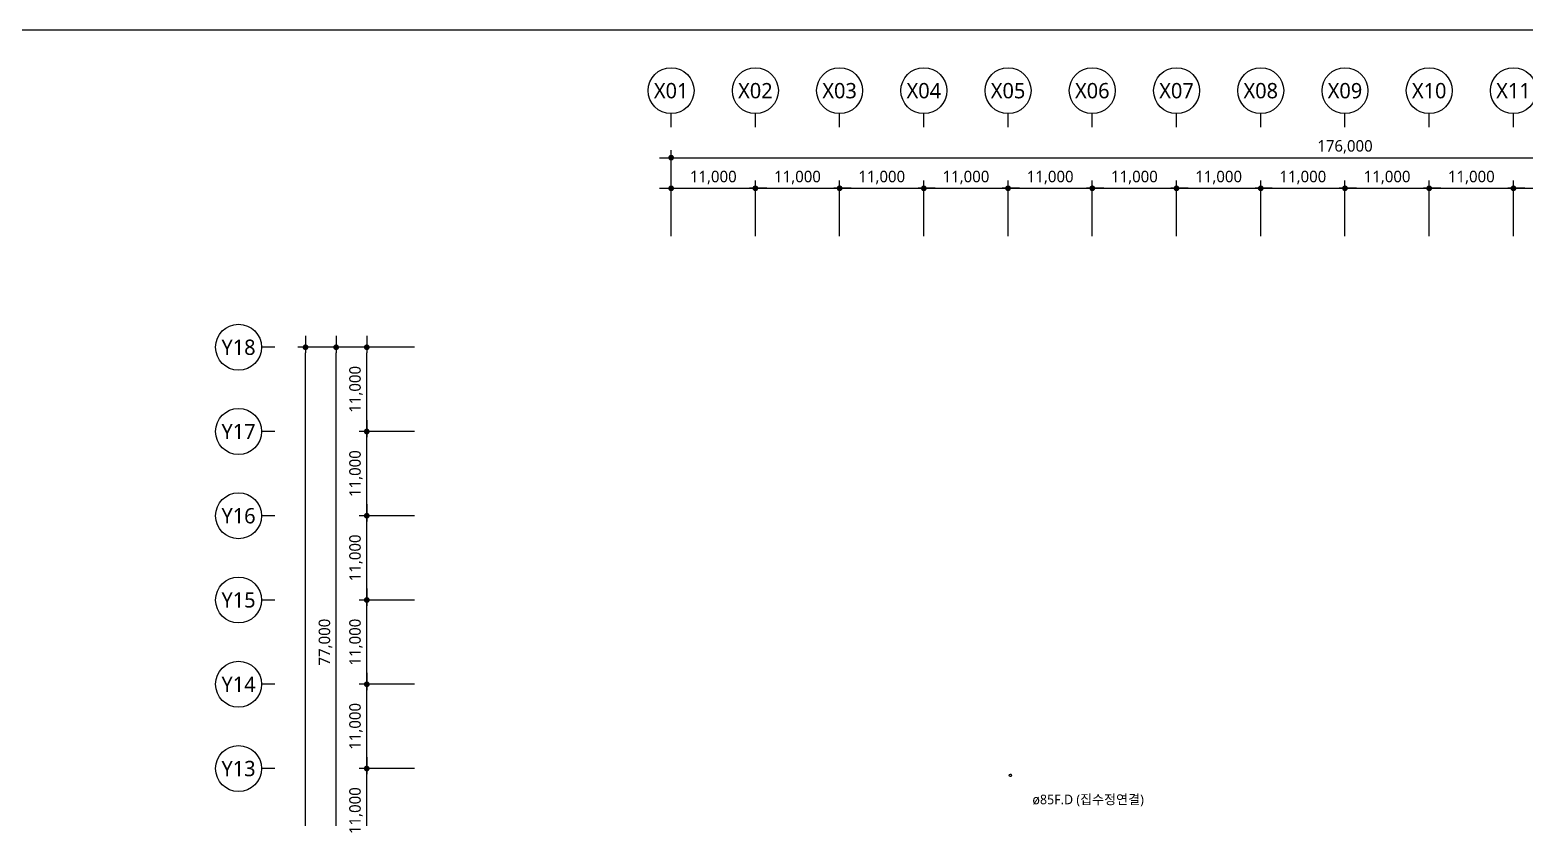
# Model space of a CAD drawing. Header units: millimetres. Extents: x 5104319 to 6731528, y 2502930 to 3039130.
# Drawn here: x 5492192 to 5687460, y 2668129 to 2771030 of the extents above; entities that cross this region are included whole.
import ezdxf
from ezdxf.enums import TextEntityAlignment as Align

# ---------------------------------------------------------------- set-up
doc = ezdxf.new("R2010")
doc.units = ezdxf.units.MM
doc.header["$PDMODE"] = 1
doc.layers.get('Defpoints').update_dxf_attribs({"color": 140})
for name, color, linetype, lineweight in [('A-AXIS-BUBL', 7, 'Continuous', 25), ('A-DIMS', 7, 'Continuous', 25), ('A-MKXS-TEXT1', 3, 'Continuous', 25), ('A-XXXX-TXT2', 3, 'Continuous', 25)]:
    doc.layers.add(name, color=color, linetype=linetype, lineweight=lineweight)
doc.layers.add('D-1', color=6, linetype='Continuous')
doc.layers.add('SYM', color=253, linetype='Continuous')
doc.styles.add('HY울릉도L', font='')
doc.styles.add('맑은고딕', font='malgun.ttf')
doc.styles.get('HY울릉도L').set_extended_font_data('HYwulM')
doc.dimstyles.new('CDIM', dxfattribs={"dimtxt": 3, "dimasz": 1.5, "dimexe": 2, "dimexo": 1, "dimgap": 1, "dimtad": 1, "dimdec": 0, "dimrnd": 0.5, "dimzin": 0, "dimdsep": 32, "dimlunit": 6, "dimtxsty": 'HY울릉도L', "dimblk1": '_CIDOT', "dimblk2": '_CIDOT', "dimsah": 1, "dimcen": 5.5, "dimclrd": 2, "dimclre": 2, "dimclrt": 7, "dimadec": 0, "dimazin": 0, "dimtfac": 1, "dimtdec": 0, "dimtix": 1, "dimtmove": 2, "dimatfit": 1, "dimldrblk": '_CIDOT', "dimfxl": 1, "dimtolj": 1, "dimtzin": 0, "dimlwd": -1, "dimarcsym": 0})

# ---------------------------------------------------------------- blocks, each defined once
blk = doc.blocks.new('_CIDOT')
at = {"color": 0, "linetype": 'ByBlock'}
blk.add_line((2, 0), (-1, 0), dxfattribs=at)
at = {"color": 0, "linetype": 'ByBlock', "const_width": 0.5}
blk.add_lwpolyline([(-0.25, 0, 1), (0.25, 0, 1)], format="xyb", close=True, dxfattribs=at)
blk = doc.blocks.new('*D19')
at = {"layer": 'A-DIMS', "lineweight": -2, "transparency": 16777216}
for p, q in [((93193, 186121), (85943, 186121)), ((93193, 175121), (85943, 175121))]:
    blk.add_line(p, q, dxfattribs=at)
at = {"layer": 'A-DIMS', "transparency": 16777216}
blk.add_line((86943, 175871), (86943, 185371), dxfattribs=at)
at = {"layer": 'Defpoints', "color": 0, "transparency": 16777216}
for p in [(86943, 186121), (93693, 186121), (93693, 175121)]:
    blk.add_point(p, dxfattribs=at)
at = {"layer": 'A-DIMS', "transparency": 16777216, "xscale": 750, "yscale": 750, "zscale": 750}
for p, rotation in [((86943, 186121), 90), ((86943, 175121), 270)]:
    blk.add_blockref('_CIDOT', p, dxfattribs=dict(at, rotation=rotation))
at = {"layer": 'A-DIMS', "color": 3, "transparency": 16777216, "insert": (85538, 180621), "char_height": 1500, "attachment_point": 5, "rotation": 90, "style": '맑은고딕'}
blk.add_mtext('\\A1;11,000', dxfattribs=at)
blk = doc.blocks.new('*D20')
at = {"layer": 'A-DIMS', "lineweight": -2, "transparency": 16777216}
for p, q in [((93193, 197121), (85943, 197121)), ((93193, 186121), (85943, 186121))]:
    blk.add_line(p, q, dxfattribs=at)
at = {"layer": 'A-DIMS', "transparency": 16777216}
blk.add_line((86943, 186871), (86943, 196371), dxfattribs=at)
at = {"layer": 'Defpoints', "color": 0, "transparency": 16777216}
for p in [(86943, 197121), (93693, 197121), (93693, 186121)]:
    blk.add_point(p, dxfattribs=at)
at = {"layer": 'A-DIMS', "transparency": 16777216, "xscale": 750, "yscale": 750, "zscale": 750}
for p, rotation in [((86943, 197121), 90), ((86943, 186121), 270)]:
    blk.add_blockref('_CIDOT', p, dxfattribs=dict(at, rotation=rotation))
at = {"layer": 'A-DIMS', "color": 3, "transparency": 16777216, "insert": (85538, 191621), "char_height": 1500, "attachment_point": 5, "rotation": 90, "style": '맑은고딕'}
blk.add_mtext('\\A1;11,000', dxfattribs=at)
blk = doc.blocks.new('*D21')
at = {"layer": 'A-DIMS', "lineweight": -2, "transparency": 16777216}
for p, q in [((93193, 208121), (85943, 208121)), ((93193, 197121), (85943, 197121))]:
    blk.add_line(p, q, dxfattribs=at)
at = {"layer": 'A-DIMS', "transparency": 16777216}
blk.add_line((86943, 197871), (86943, 207371), dxfattribs=at)
at = {"layer": 'Defpoints', "color": 0, "transparency": 16777216}
for p in [(86943, 208121), (93693, 208121), (93693, 197121)]:
    blk.add_point(p, dxfattribs=at)
at = {"layer": 'A-DIMS', "transparency": 16777216, "xscale": 750, "yscale": 750, "zscale": 750}
for p, rotation in [((86943, 208121), 90), ((86943, 197121), 270)]:
    blk.add_blockref('_CIDOT', p, dxfattribs=dict(at, rotation=rotation))
at = {"layer": 'A-DIMS', "color": 3, "transparency": 16777216, "insert": (85538, 202621), "char_height": 1500, "attachment_point": 5, "rotation": 90, "style": '맑은고딕'}
blk.add_mtext('\\A1;11,000', dxfattribs=at)
blk = doc.blocks.new('*D22')
at = {"layer": 'A-DIMS', "lineweight": -2, "transparency": 16777216}
for p, q in [((93193, 219121), (85943, 219121)), ((93193, 208121), (85943, 208121))]:
    blk.add_line(p, q, dxfattribs=at)
at = {"layer": 'A-DIMS', "transparency": 16777216}
blk.add_line((86943, 208871), (86943, 218371), dxfattribs=at)
at = {"layer": 'Defpoints', "color": 0, "transparency": 16777216}
for p in [(86943, 219121), (93693, 219121), (93693, 208121)]:
    blk.add_point(p, dxfattribs=at)
at = {"layer": 'A-DIMS', "transparency": 16777216, "xscale": 750, "yscale": 750, "zscale": 750}
for p, rotation in [((86943, 219121), 90), ((86943, 208121), 270)]:
    blk.add_blockref('_CIDOT', p, dxfattribs=dict(at, rotation=rotation))
at = {"layer": 'A-DIMS', "color": 3, "transparency": 16777216, "insert": (85538, 213621), "char_height": 1500, "attachment_point": 5, "rotation": 90, "style": '맑은고딕'}
blk.add_mtext('\\A1;11,000', dxfattribs=at)
blk = doc.blocks.new('*D23')
at = {"layer": 'A-DIMS', "lineweight": -2, "transparency": 16777216}
for p, q in [((93193, 230121), (85943, 230121)), ((93193, 219121), (85943, 219121))]:
    blk.add_line(p, q, dxfattribs=at)
at = {"layer": 'A-DIMS', "transparency": 16777216}
blk.add_line((86943, 219871), (86943, 229371), dxfattribs=at)
at = {"layer": 'Defpoints', "color": 0, "transparency": 16777216}
for p in [(86943, 230121), (93693, 230121), (93693, 219121)]:
    blk.add_point(p, dxfattribs=at)
at = {"layer": 'A-DIMS', "transparency": 16777216, "xscale": 750, "yscale": 750, "zscale": 750}
for p, rotation in [((86943, 230121), 90), ((86943, 219121), 270)]:
    blk.add_blockref('_CIDOT', p, dxfattribs=dict(at, rotation=rotation))
at = {"layer": 'A-DIMS', "color": 3, "transparency": 16777216, "insert": (85538, 224621), "char_height": 1500, "attachment_point": 5, "rotation": 90, "style": '맑은고딕'}
blk.add_mtext('\\A1;11,000', dxfattribs=at)
blk = doc.blocks.new('*D24')
at = {"layer": 'A-DIMS', "lineweight": -2, "transparency": 16777216}
for p, q in [((93193, 241121), (85943, 241121)), ((93193, 230121), (85943, 230121))]:
    blk.add_line(p, q, dxfattribs=at)
at = {"layer": 'A-DIMS', "transparency": 16777216}
blk.add_line((86943, 230871), (86943, 240371), dxfattribs=at)
at = {"layer": 'Defpoints', "color": 0, "transparency": 16777216}
for p in [(86943, 241121), (93693, 241121), (93693, 230121)]:
    blk.add_point(p, dxfattribs=at)
at = {"layer": 'A-DIMS', "transparency": 16777216, "xscale": 750, "yscale": 750, "zscale": 750}
for p, rotation in [((86943, 241121), 90), ((86943, 230121), 270)]:
    blk.add_blockref('_CIDOT', p, dxfattribs=dict(at, rotation=rotation))
at = {"layer": 'A-DIMS', "color": 3, "transparency": 16777216, "insert": (85538, 235621), "char_height": 1500, "attachment_point": 5, "rotation": 90, "style": '맑은고딕'}
blk.add_mtext('\\A1;11,000', dxfattribs=at)
blk = doc.blocks.new('*D26')
at = {"layer": 'A-DIMS', "lineweight": -2, "transparency": 16777216}
for p, q in [((93193, 241121), (77943, 241121)), ((93193, 45121), (77943, 45121))]:
    blk.add_line(p, q, dxfattribs=at)
at = {"layer": 'A-DIMS', "transparency": 16777216}
blk.add_line((78943, 45871), (78943, 240371), dxfattribs=at)
at = {"layer": 'Defpoints', "color": 0, "transparency": 16777216}
for p in [(78943, 241121), (93693, 241121), (93693, 45121)]:
    blk.add_point(p, dxfattribs=at)
at = {"layer": 'A-DIMS', "transparency": 16777216, "xscale": 750, "yscale": 750, "zscale": 750}
for p, rotation in [((78943, 241121), 90), ((78943, 45121), 270)]:
    blk.add_blockref('_CIDOT', p, dxfattribs=dict(at, rotation=rotation))
at = {"layer": 'A-DIMS', "color": 3, "transparency": 16777216, "insert": (77538, 143121), "char_height": 1500, "attachment_point": 5, "rotation": 90, "style": '맑은고딕'}
blk.add_mtext('\\A1;196,000', dxfattribs=at)
blk = doc.blocks.new('*D29')
at = {"layer": 'A-DIMS', "lineweight": -2, "transparency": 16777216}
for p, q in [((93193, 241121), (81943, 241121)), ((93193, 164121), (81943, 164121))]:
    blk.add_line(p, q, dxfattribs=at)
at = {"layer": 'A-DIMS', "transparency": 16777216}
blk.add_line((82943, 164871), (82943, 240371), dxfattribs=at)
at = {"layer": 'Defpoints', "color": 0, "transparency": 16777216}
for p in [(82943, 241121), (93693, 241121), (93693, 164121)]:
    blk.add_point(p, dxfattribs=at)
at = {"layer": 'A-DIMS', "transparency": 16777216, "xscale": 750, "yscale": 750, "zscale": 750}
for p, rotation in [((82943, 241121), 90), ((82943, 164121), 270)]:
    blk.add_blockref('_CIDOT', p, dxfattribs=dict(at, rotation=rotation))
at = {"layer": 'A-DIMS', "color": 3, "transparency": 16777216, "insert": (81542, 202621), "char_height": 1500, "attachment_point": 5, "rotation": 90, "style": '맑은고딕'}
blk.add_mtext('\\A1;77,000', dxfattribs=at)
blk = doc.blocks.new('*D30')
at = {"layer": 'A-DIMS', "lineweight": -2, "transparency": 16777216}
for p, q in [((148693, 255621), (148693, 262871)), ((159693, 255621), (159693, 262871))]:
    blk.add_line(p, q, dxfattribs=at)
at = {"layer": 'A-DIMS', "transparency": 16777216}
blk.add_line((149443, 261871), (158943, 261871), dxfattribs=at)
at = {"layer": 'Defpoints', "color": 0, "transparency": 16777216}
for p in [(159693, 261871), (148693, 255121), (159693, 255121)]:
    blk.add_point(p, dxfattribs=at)
at = {"layer": 'A-DIMS', "transparency": 16777216, "xscale": 750, "yscale": 750, "zscale": 750, "rotation": 180}
blk.add_blockref('_CIDOT', (148693, 261871), dxfattribs=at)
at = {"layer": 'A-DIMS', "transparency": 16777216, "xscale": 750, "yscale": 750, "zscale": 750}
blk.add_blockref('_CIDOT', (159693, 261871), dxfattribs=at)
at = {"layer": 'A-DIMS', "color": 3, "transparency": 16777216, "insert": (154193, 263275), "char_height": 1500, "attachment_point": 5, "style": '맑은고딕'}
blk.add_mtext('\\A1;11,000', dxfattribs=at)
blk = doc.blocks.new('*D31')
at = {"layer": 'A-DIMS', "lineweight": -2, "transparency": 16777216}
for p, q in [((159693, 255621), (159693, 262871)), ((170693, 255621), (170693, 262871))]:
    blk.add_line(p, q, dxfattribs=at)
at = {"layer": 'A-DIMS', "transparency": 16777216}
blk.add_line((160443, 261871), (169943, 261871), dxfattribs=at)
at = {"layer": 'Defpoints', "color": 0, "transparency": 16777216}
for p in [(170693, 261871), (159693, 255121), (170693, 255121)]:
    blk.add_point(p, dxfattribs=at)
at = {"layer": 'A-DIMS', "transparency": 16777216, "xscale": 750, "yscale": 750, "zscale": 750, "rotation": 180}
blk.add_blockref('_CIDOT', (159693, 261871), dxfattribs=at)
at = {"layer": 'A-DIMS', "transparency": 16777216, "xscale": 750, "yscale": 750, "zscale": 750}
blk.add_blockref('_CIDOT', (170693, 261871), dxfattribs=at)
at = {"layer": 'A-DIMS', "color": 3, "transparency": 16777216, "insert": (165193, 263275), "char_height": 1500, "attachment_point": 5, "style": '맑은고딕'}
blk.add_mtext('\\A1;11,000', dxfattribs=at)
blk = doc.blocks.new('*D32')
at = {"layer": 'A-DIMS', "lineweight": -2, "transparency": 16777216}
for p, q in [((170693, 255621), (170693, 262871)), ((181693, 255621), (181693, 262871))]:
    blk.add_line(p, q, dxfattribs=at)
at = {"layer": 'A-DIMS', "transparency": 16777216}
blk.add_line((171443, 261871), (180943, 261871), dxfattribs=at)
at = {"layer": 'Defpoints', "color": 0, "transparency": 16777216}
for p in [(181693, 261871), (170693, 255121), (181693, 255121)]:
    blk.add_point(p, dxfattribs=at)
at = {"layer": 'A-DIMS', "transparency": 16777216, "xscale": 750, "yscale": 750, "zscale": 750, "rotation": 180}
blk.add_blockref('_CIDOT', (170693, 261871), dxfattribs=at)
at = {"layer": 'A-DIMS', "transparency": 16777216, "xscale": 750, "yscale": 750, "zscale": 750}
blk.add_blockref('_CIDOT', (181693, 261871), dxfattribs=at)
at = {"layer": 'A-DIMS', "color": 3, "transparency": 16777216, "insert": (176193, 263275), "char_height": 1500, "attachment_point": 5, "style": '맑은고딕'}
blk.add_mtext('\\A1;11,000', dxfattribs=at)
blk = doc.blocks.new('*D33')
at = {"layer": 'A-DIMS', "lineweight": -2, "transparency": 16777216}
for p, q in [((181693, 255621), (181693, 262871)), ((192693, 255621), (192693, 262871))]:
    blk.add_line(p, q, dxfattribs=at)
at = {"layer": 'A-DIMS', "transparency": 16777216}
blk.add_line((182443, 261871), (191943, 261871), dxfattribs=at)
at = {"layer": 'Defpoints', "color": 0, "transparency": 16777216}
for p in [(192693, 261871), (181693, 255121), (192693, 255121)]:
    blk.add_point(p, dxfattribs=at)
at = {"layer": 'A-DIMS', "transparency": 16777216, "xscale": 750, "yscale": 750, "zscale": 750, "rotation": 180}
blk.add_blockref('_CIDOT', (181693, 261871), dxfattribs=at)
at = {"layer": 'A-DIMS', "transparency": 16777216, "xscale": 750, "yscale": 750, "zscale": 750}
blk.add_blockref('_CIDOT', (192693, 261871), dxfattribs=at)
at = {"layer": 'A-DIMS', "color": 3, "transparency": 16777216, "insert": (187193, 263275), "char_height": 1500, "attachment_point": 5, "style": '맑은고딕'}
blk.add_mtext('\\A1;11,000', dxfattribs=at)
blk = doc.blocks.new('*D34')
at = {"layer": 'A-DIMS', "lineweight": -2, "transparency": 16777216}
for p, q in [((192693, 255621), (192693, 262871)), ((203693, 255621), (203693, 262871))]:
    blk.add_line(p, q, dxfattribs=at)
at = {"layer": 'A-DIMS', "transparency": 16777216}
blk.add_line((193443, 261871), (202943, 261871), dxfattribs=at)
at = {"layer": 'Defpoints', "color": 0, "transparency": 16777216}
for p in [(203693, 261871), (192693, 255121), (203693, 255121)]:
    blk.add_point(p, dxfattribs=at)
at = {"layer": 'A-DIMS', "transparency": 16777216, "xscale": 750, "yscale": 750, "zscale": 750, "rotation": 180}
blk.add_blockref('_CIDOT', (192693, 261871), dxfattribs=at)
at = {"layer": 'A-DIMS', "transparency": 16777216, "xscale": 750, "yscale": 750, "zscale": 750}
blk.add_blockref('_CIDOT', (203693, 261871), dxfattribs=at)
at = {"layer": 'A-DIMS', "color": 3, "transparency": 16777216, "insert": (198193, 263275), "char_height": 1500, "attachment_point": 5, "style": '맑은고딕'}
blk.add_mtext('\\A1;11,000', dxfattribs=at)
blk = doc.blocks.new('*D35')
at = {"layer": 'A-DIMS', "lineweight": -2, "transparency": 16777216}
for p, q in [((203693, 255621), (203693, 262871)), ((214693, 255621), (214693, 262871))]:
    blk.add_line(p, q, dxfattribs=at)
at = {"layer": 'A-DIMS', "transparency": 16777216}
blk.add_line((204443, 261871), (213943, 261871), dxfattribs=at)
at = {"layer": 'Defpoints', "color": 0, "transparency": 16777216}
for p in [(214693, 261871), (203693, 255121), (214693, 255121)]:
    blk.add_point(p, dxfattribs=at)
at = {"layer": 'A-DIMS', "transparency": 16777216, "xscale": 750, "yscale": 750, "zscale": 750, "rotation": 180}
blk.add_blockref('_CIDOT', (203693, 261871), dxfattribs=at)
at = {"layer": 'A-DIMS', "transparency": 16777216, "xscale": 750, "yscale": 750, "zscale": 750}
blk.add_blockref('_CIDOT', (214693, 261871), dxfattribs=at)
at = {"layer": 'A-DIMS', "color": 3, "transparency": 16777216, "insert": (209193, 263275), "char_height": 1500, "attachment_point": 5, "style": '맑은고딕'}
blk.add_mtext('\\A1;11,000', dxfattribs=at)
blk = doc.blocks.new('*D36')
at = {"layer": 'A-DIMS', "lineweight": -2, "transparency": 16777216}
for p, q in [((214693, 255621), (214693, 262871)), ((225693, 255621), (225693, 262871))]:
    blk.add_line(p, q, dxfattribs=at)
at = {"layer": 'A-DIMS', "transparency": 16777216}
blk.add_line((215443, 261871), (224943, 261871), dxfattribs=at)
at = {"layer": 'Defpoints', "color": 0, "transparency": 16777216}
for p in [(225693, 261871), (214693, 255121), (225693, 255121)]:
    blk.add_point(p, dxfattribs=at)
at = {"layer": 'A-DIMS', "transparency": 16777216, "xscale": 750, "yscale": 750, "zscale": 750, "rotation": 180}
blk.add_blockref('_CIDOT', (214693, 261871), dxfattribs=at)
at = {"layer": 'A-DIMS', "transparency": 16777216, "xscale": 750, "yscale": 750, "zscale": 750}
blk.add_blockref('_CIDOT', (225693, 261871), dxfattribs=at)
at = {"layer": 'A-DIMS', "color": 3, "transparency": 16777216, "insert": (220193, 263275), "char_height": 1500, "attachment_point": 5, "style": '맑은고딕'}
blk.add_mtext('\\A1;11,000', dxfattribs=at)
blk = doc.blocks.new('*D37')
at = {"layer": 'A-DIMS', "lineweight": -2, "transparency": 16777216}
for p, q in [((225693, 255621), (225693, 262871)), ((236693, 255621), (236693, 262871))]:
    blk.add_line(p, q, dxfattribs=at)
at = {"layer": 'A-DIMS', "transparency": 16777216}
blk.add_line((226443, 261871), (235943, 261871), dxfattribs=at)
at = {"layer": 'Defpoints', "color": 0, "transparency": 16777216}
for p in [(236693, 261871), (225693, 255121), (236693, 255121)]:
    blk.add_point(p, dxfattribs=at)
at = {"layer": 'A-DIMS', "transparency": 16777216, "xscale": 750, "yscale": 750, "zscale": 750, "rotation": 180}
blk.add_blockref('_CIDOT', (225693, 261871), dxfattribs=at)
at = {"layer": 'A-DIMS', "transparency": 16777216, "xscale": 750, "yscale": 750, "zscale": 750}
blk.add_blockref('_CIDOT', (236693, 261871), dxfattribs=at)
at = {"layer": 'A-DIMS', "color": 3, "transparency": 16777216, "insert": (231193, 263275), "char_height": 1500, "attachment_point": 5, "style": '맑은고딕'}
blk.add_mtext('\\A1;11,000', dxfattribs=at)
blk = doc.blocks.new('*D38')
at = {"layer": 'A-DIMS', "lineweight": -2, "transparency": 16777216}
for p, q in [((236693, 255621), (236693, 262871)), ((247693, 255621), (247693, 262871))]:
    blk.add_line(p, q, dxfattribs=at)
at = {"layer": 'A-DIMS', "transparency": 16777216}
blk.add_line((237443, 261871), (246943, 261871), dxfattribs=at)
at = {"layer": 'Defpoints', "color": 0, "transparency": 16777216}
for p in [(247693, 261871), (236693, 255121), (247693, 255121)]:
    blk.add_point(p, dxfattribs=at)
at = {"layer": 'A-DIMS', "transparency": 16777216, "xscale": 750, "yscale": 750, "zscale": 750, "rotation": 180}
blk.add_blockref('_CIDOT', (236693, 261871), dxfattribs=at)
at = {"layer": 'A-DIMS', "transparency": 16777216, "xscale": 750, "yscale": 750, "zscale": 750}
blk.add_blockref('_CIDOT', (247693, 261871), dxfattribs=at)
at = {"layer": 'A-DIMS', "color": 3, "transparency": 16777216, "insert": (242193, 263275), "char_height": 1500, "attachment_point": 5, "style": '맑은고딕'}
blk.add_mtext('\\A1;11,000', dxfattribs=at)
blk = doc.blocks.new('*D43')
at = {"layer": 'A-DIMS', "lineweight": -2, "transparency": 16777216}
for p, q in [((126693, 255621), (126693, 266871)), ((302693, 255621), (302693, 266871))]:
    blk.add_line(p, q, dxfattribs=at)
at = {"layer": 'A-DIMS', "transparency": 16777216}
blk.add_line((127443, 265871), (301943, 265871), dxfattribs=at)
at = {"layer": 'Defpoints', "color": 0, "transparency": 16777216}
for p in [(302693, 265871), (126693, 255121), (302693, 255121)]:
    blk.add_point(p, dxfattribs=at)
at = {"layer": 'A-DIMS', "transparency": 16777216, "xscale": 750, "yscale": 750, "zscale": 750, "rotation": 180}
blk.add_blockref('_CIDOT', (126693, 265871), dxfattribs=at)
at = {"layer": 'A-DIMS', "transparency": 16777216, "xscale": 750, "yscale": 750, "zscale": 750}
blk.add_blockref('_CIDOT', (302693, 265871), dxfattribs=at)
at = {"layer": 'A-DIMS', "color": 3, "transparency": 16777216, "insert": (214693, 267275), "char_height": 1500, "attachment_point": 5, "style": '맑은고딕'}
blk.add_mtext('\\A1;176,000', dxfattribs=at)
blk = doc.blocks.new('*D45')
at = {"layer": 'A-DIMS', "lineweight": -2, "transparency": 16777216}
for p, q in [((126693, 255621), (126693, 262871)), ((137693, 255621), (137693, 262871))]:
    blk.add_line(p, q, dxfattribs=at)
at = {"layer": 'A-DIMS', "transparency": 16777216}
blk.add_line((127443, 261871), (136943, 261871), dxfattribs=at)
at = {"layer": 'Defpoints', "color": 0, "transparency": 16777216}
for p in [(137693, 261871), (126693, 255121), (137693, 255121)]:
    blk.add_point(p, dxfattribs=at)
at = {"layer": 'A-DIMS', "transparency": 16777216, "xscale": 750, "yscale": 750, "zscale": 750, "rotation": 180}
blk.add_blockref('_CIDOT', (126693, 261871), dxfattribs=at)
at = {"layer": 'A-DIMS', "transparency": 16777216, "xscale": 750, "yscale": 750, "zscale": 750}
blk.add_blockref('_CIDOT', (137693, 261871), dxfattribs=at)
at = {"layer": 'A-DIMS', "color": 3, "transparency": 16777216, "insert": (132193, 263275), "char_height": 1500, "attachment_point": 5, "style": '맑은고딕'}
blk.add_mtext('\\A1;11,000', dxfattribs=at)
blk = doc.blocks.new('*D46')
at = {"layer": 'A-DIMS', "lineweight": -2, "transparency": 16777216}
for p, q in [((137693, 255621), (137693, 262871)), ((148693, 255621), (148693, 262871))]:
    blk.add_line(p, q, dxfattribs=at)
at = {"layer": 'A-DIMS', "transparency": 16777216}
blk.add_line((138443, 261871), (147943, 261871), dxfattribs=at)
at = {"layer": 'Defpoints', "color": 0, "transparency": 16777216}
for p in [(148693, 261871), (137693, 255121), (148693, 255121)]:
    blk.add_point(p, dxfattribs=at)
at = {"layer": 'A-DIMS', "transparency": 16777216, "xscale": 750, "yscale": 750, "zscale": 750, "rotation": 180}
blk.add_blockref('_CIDOT', (137693, 261871), dxfattribs=at)
at = {"layer": 'A-DIMS', "transparency": 16777216, "xscale": 750, "yscale": 750, "zscale": 750}
blk.add_blockref('_CIDOT', (148693, 261871), dxfattribs=at)
at = {"layer": 'A-DIMS', "color": 3, "transparency": 16777216, "insert": (143193, 263275), "char_height": 1500, "attachment_point": 5, "style": '맑은고딕'}
blk.add_mtext('\\A1;11,000', dxfattribs=at)
blk = doc.blocks.new('A$C20DC7017')
at = {"layer": 'D-1'}
for p, q in [((-240, 1200), (120, 1200)), ((1200, 2640), (1200, 2280)), ((1200, 120), (1200, -240)), ((2280, 1200), (2640, 1200))]:
    blk.add_line(p, q, dxfattribs=at)
at = {"layer": 'D-1', "ltscale": 0.6}
blk.add_circle((1200, 1200), 1080, dxfattribs=at)
at = {"layer": 'Defpoints'}
blk.add_circle((1200, 1200), 1200, dxfattribs=at)
at = {"layer": 'SYM', "ltscale": 0.6}
blk.add_circle((1200, 1200), 1080, dxfattribs=at)
blk = doc.blocks.new('DIM(210222)')
for p, q in [((126693, 269870.6), (126693, 271620.6)), ((137693, 269870.6), (137693, 271620.6)), ((148693, 269870.6), (148693, 271620.6)), ((159693, 269870.6), (159693, 271620.6)), ((170693, 269870.6), (170693, 271620.6)), ((181693, 269870.6), (181693, 271620.6)), ((192693, 269870.6), (192693, 271620.6)), ((203693, 269870.6), (203693, 271620.6)), ((214693, 269870.6), (214693, 271620.6)), ((225693, 269870.6), (225693, 271620.6)), ((236693, 269870.6), (236693, 271620.6)), ((74943, 241120.6), (73193, 241120.6)), ((74943, 230120.6), (73193, 230120.6)), ((74943, 219120.6), (73193, 219120.6)), ((74943, 208120.6), (73193, 208120.6)), ((74943, 197120.6), (73193, 197120.6)), ((74943, 186120.6), (73193, 186120.6))]:
    blk.add_line(p, q)
at = {"layer": 'A-AXIS-BUBL', "ltscale": 0.2}
for centre in [(126693, 274620.6), (137693, 274620.6), (148693, 274620.6), (159693, 274620.6), (170693, 274620.6), (181693, 274620.6), (192693, 274620.6), (203693, 274620.6), (214693, 274620.6), (225693, 274620.6), (236693, 274620.6), (70193, 241120.6), (70193, 230120.6), (70193, 219120.6), (70193, 208120.6), (70193, 197120.6), (70193, 186120.6)]:
    blk.add_circle(centre, 3000, dxfattribs=at)
at = {"layer": 'A-XXXX-TXT2', "ltscale": 0.2, "style": '맑은고딕'}
for s, p in [('X01', (126693, 274620.6)), ('X02', (137693, 274620.6)), ('X03', (148693, 274620.6)), ('X04', (159693, 274620.6)), ('X05', (170693, 274620.6)), ('X06', (181693, 274620.6)), ('X07', (192693, 274620.6)), ('X08', (203693, 274620.6)), ('X09', (214693, 274620.6)), ('X10', (225693, 274620.6)), ('X11', (236693, 274620.6)), ('Y18', (70193, 241120.6)), ('Y17', (70193, 230120.6)), ('Y16', (70193, 219120.6)), ('Y15', (70193, 208120.6)), ('Y14', (70193, 197120.6)), ('Y13', (70193, 186120.6))]:
    blk.add_text(s, height=2000, dxfattribs=at).set_placement(p, align=Align.MIDDLE)
at = {"layer": 'A-DIMS'}
for p1, p2, distance, picture, middle in [((126693, 255120.6), (302693, 255120.6), 10750, '*D43', (214693, 267275.5)), ((126693, 255120.6), (137693, 255120.6), 6750, '*D45', (132193, 263275.5)), ((137693, 255120.6), (148693, 255120.6), 6750, '*D46', (143193, 263275.5)), ((148693, 255120.6), (159693, 255120.6), 6750, '*D30', (154193, 263275.5)), ((159693, 255120.6), (170693, 255120.6), 6750, '*D31', (165193, 263275.5)), ((170693, 255120.6), (181693, 255120.6), 6750, '*D32', (176193, 263275.5)), ((181693, 255120.6), (192693, 255120.6), 6750, '*D33', (187193, 263275.5)), ((192693, 255120.6), (203693, 255120.6), 6750, '*D34', (198193, 263275.5)), ((203693, 255120.6), (214693, 255120.6), 6750, '*D35', (209193, 263275.5)), ((214693, 255120.6), (225693, 255120.6), 6750, '*D36', (220193, 263275.5)), ((225693, 255120.6), (236693, 255120.6), 6750, '*D37', (231193, 263275.5)), ((236693, 255120.6), (247693, 255120.6), 6750, '*D38', (242193, 263275.5)), ((93693, 45120.6), (93693, 241120.6), 14750, '*D26', (77538.1, 143120.6)), ((93693, 164120.6), (93693, 241120.6), 10750, '*D29', (81542.2, 202620.6)), ((93693, 230120.6), (93693, 241120.6), 6750, '*D24', (85538.1, 235620.6)), ((93693, 219120.6), (93693, 230120.6), 6750, '*D23', (85538.1, 224620.6)), ((93693, 208120.6), (93693, 219120.6), 6750, '*D22', (85538.1, 213620.6)), ((93693, 197120.6), (93693, 208120.6), 6750, '*D21', (85538.1, 202620.6)), ((93693, 186120.6), (93693, 197120.6), 6750, '*D20', (85538.1, 191620.6)), ((93693, 175120.6), (93693, 186120.6), 6750, '*D19', (85538.1, 180620.6))]:
    dim = blk.add_aligned_dim(p1=p1, p2=p2, distance=distance, dimstyle='CDIM', override={"dimscale": 500, "dimtxsty": '맑은고딕', "dimclrd": 256, "dimclre": 256, "dimclrt": 3}, dxfattribs=at)
    dim.commit()
    dim.dimension.update_dxf_attribs({"geometry": picture, "text_midpoint": middle})

msp = doc.modelspace()

# ---------------------------------------------------------------- linework, layer by layer
msp.add_line((5104319, 2771030), (5823069, 2771030))
msp.add_lwpolyline([(5620237, 2673701, 0, 500, 0), (5620987, 2672402, 0, 0, 0), (5622051, 2670559, 0, 0, 0), (5623114, 2670559, 0, 0, 0)], format="xyseb")

# ---------------------------------------------------------------- block references
msp.add_blockref('DIM(210222)', (5449244, 2488480))
at = {"layer": 'D-1', "ltscale": 0.6, "xscale": 0.1335707925200356, "yscale": 0.1335707925200356, "zscale": 0.1335707925200356}
msp.add_blockref('A$C20DC7017', (5620077, 2673541), dxfattribs=at)

# ---------------------------------------------------------------- texts
at = {"layer": 'A-MKXS-TEXT1', "style": '맑은고딕'}
msp.add_text('ø85F.D (집수정연결)', height=1250, dxfattribs=at).set_placement((5623114, 2670559), align=Align.MIDDLE_LEFT)

doc.saveas('drawing.dxf')
